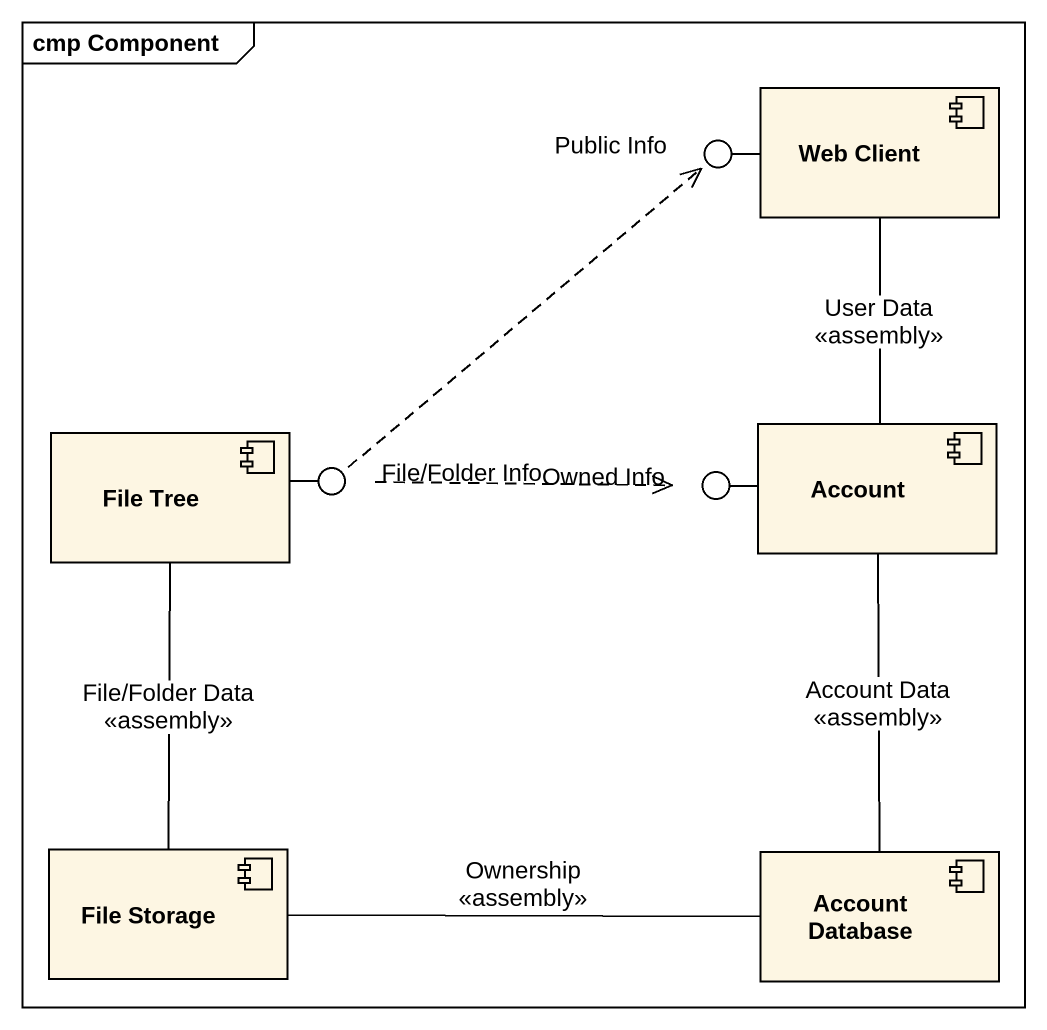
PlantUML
@startuml
mainframe cmp Component
component "Web Client" as Web_Client
() "Public Info" as Public_Info
component Account
component "File Tree" as File_Tree
() "File/Folder Info" as File_Folder_Info
() "Owned Info" as Owned_Info
component "File Storage" as File_Storage
component "Account Database" as Account_Database
Web_Client -left- Public_Info
File_Tree -right- File_Folder_Info
Account -left- Owned_Info
Web_Client -- Account : User Data\n<<assembly>>
Account -- Account_Database : Account Data\n<<assembly>>
File_Tree -- File_Storage : File/Folder Data\n<<assembly>>
File_Folder_Info .up.> Public_Info
File_Folder_Info .right.> Owned_Info
File_Storage -right- Account_Database : Ownership\n<<assembly>>
@enduml
